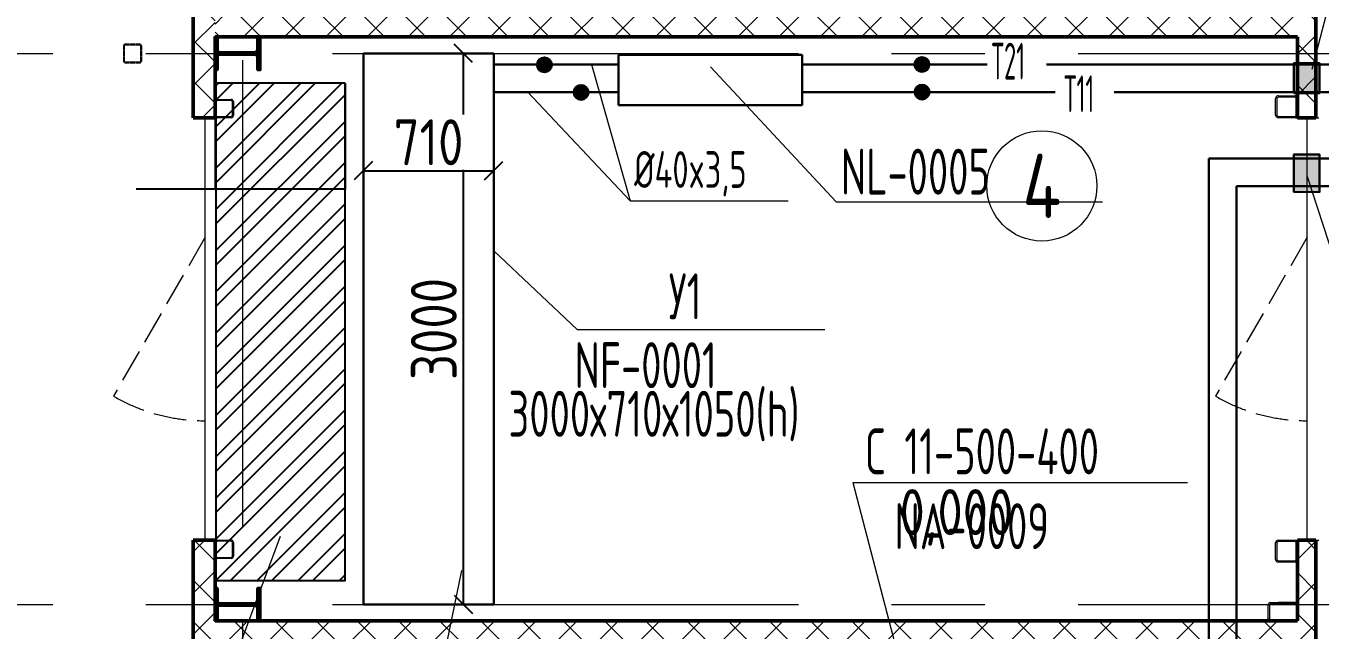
# Model space of a CAD drawing. Header units: millimetres. Extents: x -553547 to 230550, y -59438 to 214451.
# Drawn here: x 159184 to 166237, y -38977 to -35687 of the extents above; entities that cross this region are included whole.
import ezdxf
from ezdxf import colors
from ezdxf.entities.mleader import LeaderData, LeaderLine
from ezdxf.math import Vec2, Vec3

# ---------------------------------------------------------------- set-up
doc = ezdxf.new("R2010")
doc.units = ezdxf.units.MM
for name, pattern in [('GOST2.303 6', [12, 8, -1.5, 1, -1.5]), ('HIDDEN', [8, 6, -2]), ('осевая', [50.8, 31.75, -6.35, 6.35, -6.35])]:
    doc.linetypes.add(name, pattern=pattern)
for name, color, linetype, lineweight in [('0Оси', 252, 'GOST2.303 6', 13), ('_Оси', 252, 'Continuous', 9), ('АР_Двери', 250, 'Continuous', 9), ('АР_Площади', 250, 'Continuous', 20), ('АР_Размеры', 7, 'Continuous', 20), ('АР_Стены и перегородки', 154, 'Continuous', 50), ('АР_Штриховка', 7, 'Continuous', 20), ('ОВ текст', 7, 'Continuous', 15), ('приток', 10, 'Continuous', 30), ('радиаторы', 100, 'Continuous', 30), ('т1', 10, 'Continuous', 30), ('т2', 5, 'Continuous', 30)]:
    doc.layers.add(name, color=color, linetype=linetype, lineweight=lineweight)
doc.styles.add('GOST type A', font='GOST2304A.ttf')
doc.styles.get("Standard").update_dxf_attribs({"font": 'arial.ttf'})
doc.styles.add('ГОСТ', font='cs_gost2304.shx')
doc.styles.add('ГОСТ 2.304', font='CS_Gost2304.shx')
doc.dimstyles.new('ISO-25', dxfattribs={"dimtxt": 2.5, "dimasz": 2.5, "dimexe": 1.25, "dimexo": 0.625, "dimtad": 1, "dimtxsty": 'Standard', "dimcen": 2.5, "dimadec": 0, "dimazin": 0, "dimtfac": 1, "dimtmove": 0, "dimatfit": 3, "dimfxl": 1, "dimarcsym": 0})

# ---------------------------------------------------------------- blocks, each defined once
blk = doc.blocks.new('*U316')
blk.add_lwpolyline([(3.5, 95), (3.5, -95, 0.414214), (19.5, -111), (87.5, -111), (87.5, -122), (-87.5, -122), (-87.5, -111), (-19.5, -111, 0.414214), (-3.5, -95), (-3.5, 95, 0.414214), (-19.5, 111), (-87.5, 111), (-87.5, 122), (87.5, 122), (87.5, 111), (19.5, 111, 0.414214)], format="xyb", close=True)
blk = doc.blocks.new('*U315')
blk.add_lwpolyline([(3.5, 95), (3.5, -95, 0.414214), (19.5, -111), (87.5, -111), (87.5, -122), (-87.5, -122), (-87.5, -111), (-19.5, -111, 0.414214), (-3.5, -95), (-3.5, 95, 0.414214), (-19.5, 111), (-87.5, 111), (-87.5, 122), (87.5, 122), (87.5, 111), (19.5, 111, 0.414214)], format="xyb", close=True)
blk = doc.blocks.new('*U314')
blk.add_lwpolyline([(3.5, 95), (3.5, -95, 0.414214), (19.5, -111), (87.5, -111), (87.5, -122), (-87.5, -122), (-87.5, -111), (-19.5, -111, 0.414214), (-3.5, -95), (-3.5, 95, 0.414214), (-19.5, 111), (-87.5, 111), (-87.5, 122), (87.5, 122), (87.5, 111), (19.5, 111, 0.414214)], format="xyb", close=True)
blk = doc.blocks.new('*U311')
blk.add_lwpolyline([(3.5, 95), (3.5, -95, 0.414214), (19.5, -111), (87.5, -111), (87.5, -122), (-87.5, -122), (-87.5, -111), (-19.5, -111, 0.414214), (-3.5, -95), (-3.5, 95, 0.414214), (-19.5, 111), (-87.5, 111), (-87.5, 122), (87.5, 122), (87.5, 111), (19.5, 111, 0.414214)], format="xyb", close=True)
blk = doc.blocks.new('A$C62bef24c')
at = {"color": 252}
for points in [[(-640, 8949.8), (-560, 8949.8, 0.414214), (-550, 8959.8), (-550, 9039.8, 0.414214), (-560, 9049.8), (-640, 9049.8, 0.414214), (-650, 9039.8), (-650, 8959.8, 0.414214)], [(-640, 8953.8), (-560, 8953.8, 0.414214), (-554, 8959.8), (-554, 9039.8, 0.414214), (-560, 9045.8), (-640, 9045.8, 0.414214), (-646, 9039.8), (-646, 8959.8, 0.414214)]]:
    blk.add_lwpolyline(points, format="xyb", close=True, dxfattribs=at)
blk = doc.blocks.new('*D413')
at = {"layer": 'Defpoints', "color": 0, "lineweight": 30, "transparency": 16777216}
for p in [(160214.8, -35989.7), (160923.3, -35999.7), (160214.8, -36576.9)]:
    blk.add_point(p, dxfattribs=at)
at = {"layer": 'ОВ текст', "color": 0, "lineweight": -2, "transparency": 16777216}
for p, q in [((160214.8, -35990.4), (160214.8, -36578.2)), ((160923.3, -36000.4), (160923.3, -36578.2)), ((160214.8, -36576.9), (159784.5, -36576.9)), ((160920.8, -36576.9), (160217.3, -36576.9))]:
    blk.add_line(p, q, dxfattribs=at)
at = {"layer": 'ОВ текст', "color": 0, "lineweight": 30, "transparency": 16777216}
for points in [[(160217.3, -36576.5), (160217.3, -36577.4), (160214.8, -36576.9)], [(160920.8, -36576.5), (160920.8, -36577.4), (160923.3, -36576.9)]]:
    blk.add_solid(points, dxfattribs=at)
at = {"layer": 'ОВ текст', "color": 0, "lineweight": 15, "transparency": 16777216, "insert": (159786.8, -36575.5), "char_height": 2.5, "attachment_point": 5, "style": 'ГОСТ 2.304'}
blk.add_mtext('{\\H0.66667x;\\W0.8;1000}', dxfattribs=at)
blk = doc.blocks.new('_Oblique')
at = {"color": 0, "linetype": 'ByBlock', "lineweight": -2}
blk.add_line((-0.5, -0.5), (0.5, 0.5), dxfattribs=at)
blk = doc.blocks.new('*D440')
at = {"layer": 'Defpoints', "color": 0, "lineweight": 30, "transparency": 16777216}
for p in [(161378.4, -35837.2), (161378.4, -38837.2), (161567.2, -38837.2)]:
    blk.add_point(p, dxfattribs=at)
at = {"layer": 'ОВ текст', "color": 0, "lineweight": -2, "transparency": 16777216}
for p, q in [((161428.4, -35837.2), (161617.2, -35837.2)), ((161567.2, -35837.2), (161567.2, -38837.2)), ((161428.4, -38837.2), (161617.2, -38837.2))]:
    blk.add_line(p, q, dxfattribs=at)
at = {"layer": 'ОВ текст', "color": 0, "lineweight": -2, "transparency": 16777216, "xscale": 100, "yscale": 100, "zscale": 100}
for p, rotation in [((161567.2, -35837.2), 90), ((161567.2, -38837.2), 270)]:
    blk.add_blockref('_Oblique', p, dxfattribs=dict(at, rotation=rotation))
at = {"layer": 'ОВ текст', "color": 0, "lineweight": 15, "transparency": 16777216, "insert": (161407, -37337.2), "char_height": 250, "attachment_point": 5, "rotation": 90, "style": 'ГОСТ 2.304', "bg_fill": 3, "box_fill_scale": 1.1, "bg_fill_color": 256, "bg_fill_true_color": 13158600, "bg_fill_transparency": 0}
blk.add_mtext('3000', dxfattribs=at)
blk = doc.blocks.new('*D450')
at = {"layer": 'Defpoints', "color": 0, "lineweight": 30, "transparency": 16777216}
for p in [(161023.4, -36386.1), (161733.4, -36386.1), (161733.4, -36475.9)]:
    blk.add_point(p, dxfattribs=at)
at = {"layer": 'ОВ текст', "color": 0, "lineweight": -2, "transparency": 16777216}
for p, q in [((161023.4, -36436.1), (161023.4, -36525.9)), ((161733.4, -36436.1), (161733.4, -36525.9)), ((161023.4, -36475.9), (161733.4, -36475.9))]:
    blk.add_line(p, q, dxfattribs=at)
at = {"layer": 'ОВ текст', "color": 0, "lineweight": -2, "transparency": 16777216, "xscale": 100, "yscale": 100, "zscale": 100, "rotation": 180}
blk.add_blockref('_Oblique', (161023.4, -36475.9), dxfattribs=at)
at = {"layer": 'ОВ текст', "color": 0, "lineweight": -2, "transparency": 16777216, "xscale": 100, "yscale": 100, "zscale": 100}
blk.add_blockref('_Oblique', (161733.4, -36475.9), dxfattribs=at)
at = {"layer": 'ОВ текст', "color": 0, "lineweight": 15, "transparency": 16777216, "insert": (161378.4, -36320.9), "char_height": 250, "attachment_point": 5, "style": 'ГОСТ 2.304', "bg_fill": 3, "box_fill_scale": 1.1, "bg_fill_color": 256, "bg_fill_true_color": 13158600, "bg_fill_transparency": 0}
blk.add_mtext('710', dxfattribs=at)
blk = doc.blocks.new('АР')
at = {"layer": 'АР_Штриховка', "lineweight": 13}
h = blk.add_hatch(dxfattribs=at)
h.set_pattern_fill('ANSI37', color=252, scale=50)
h.set_pattern_definition([(45, (579682.71, -231581.48), (-112.2532, 112.2532), []), (135, (579682.71, -231581.48), (-112.2532, -112.2532), [])])
h.paths.add_polyline_path([(651613.9, -242579.1), (651593.9, -239999.1), (651603.9, -236594.1), (651723.9, -236594.1), (651723.9, -243139.1), (651623.9, -243139.1), (651623.9, -242699.1), (645723.9, -242699.1), (645723.9, -242579.1), (647223.9, -242579.1), (647223.9, -242479.1), (647323.8, -242479.1), (647323.9, -242579.1)])
h.paths.add_polyline_path([(645843.9, -240829.1), (645843.9, -240729.1), (645723.9, -240729.1), (645723.9, -240829.1)], flags=17)
h.paths.add_polyline_path([(647223.9, -241279.1), (647323.9, -241279.1), (647323.9, -240749.1), (648223.9, -240749.1), (648223.9, -236594.1), (648123.9, -236594.1), (648123.9, -240649.1), (646843.9, -240649.1), (646843.9, -240749.1), (647223.9, -240749.1)], flags=17)
h = blk.add_hatch(dxfattribs=at)
h.set_pattern_fill('ANSI37', color=252, scale=50)
h.set_pattern_definition([(45, (585097.71, -237607.2), (-112.2532, 112.2532), []), (135, (585097.71, -237607.2), (-112.2532, -112.2532), [])])
h.paths.add_polyline_path([(645607.5, -243139.1), (645603.9, -242479.1), (645723.9, -242479.1), (645723.9, -243139.1)])
h.paths.add_polyline_path([(645603.9, -241279.1), (645603.9, -236789.1), (645723.9, -236789.1), (645723.9, -241279.1)])
h = blk.add_hatch(dxfattribs=at)
h.set_pattern_fill('ANSI37', color=252, scale=50)
h.set_pattern_definition([(45, (578497.62, -263359.88), (-112.2532, 112.2532), []), (135, (578497.62, -263359.88), (-112.2532, -112.2532), [])])
h.paths.add_polyline_path([(648723.9, -252104.1), (648723.9, -251984), (647623.9, -251984.1), (647623.9, -249179.3), (647723.9, -249179.3), (647723.9, -249079.3), (647348.9, -249079.3), (647348.9, -248781.5), (647248.9, -248782), (647248.9, -249079.3), (646824.7, -249079.3), (646824.7, -249179.3), (647523.9, -249179.3), (647523.9, -251984.1), (645723.9, -251984.1), (645723.9, -249179.3), (645824.7, -249179.3), (645824.7, -249079.3), (645723.9, -249079.3), (645723.9, -248779.3), (645603.9, -248779.3), (645603.9, -252104.1)], flags=17)
h.paths.add_polyline_path([(650523.9, -251983.9), (650523.9, -252104.1), (652073.9, -252104.1), (652073.9, -251984.1), (651723.9, -251984.1), (651723.9, -245439.1), (651623.9, -245439.1), (651623.9, -245879.1), (645723.9, -245879.1), (645723.9, -245439.1), (645603.9, -245439.1), (645603.9, -245928.9), (645603.9, -247779.1), (645723.9, -247779.1), (645723.9, -247679.1), (645826, -247679.1), (645826, -247579.1), (645723.9, -247579.1), (645723.9, -245999.1), (647923.9, -245999.1), (647923.9, -247578.8), (646627.4, -247579.1), (646627.4, -247679.1), (647248.9, -247679.1), (647248.9, -247779.1), (647348.9, -247779.1), (647348.9, -247679.1), (647973.9, -247678.8), (648150.5, -247678.7), (648150.5, -247578.7), (648023.9, -247578.8), (648023.9, -245999.1), (650573.9, -245999), (650573.9, -247579.1), (649051.5, -247579.1), (649051.5, -247678.7), (649627.6, -247678.7), (649627.6, -247799.1), (649727.6, -247799.1), (649727.6, -247678.7), (650703.9, -247678.7), (650703.9, -247579.1), (650673.9, -247579.1), (650673.9, -245999.1), (651623.9, -245999.1), (651623.9, -247578.7), (651503.9, -247578.7), (651503.9, -247678.7), (651623.9, -247678.7), (651623.9, -249079.3), (649727.6, -249079.3), (649727.6, -248701.3), (649627.6, -248701.3), (649627.6, -249079.3), (648723.9, -249079.3), (648723.9, -249179.3), (651623.9, -249179.3), (651623.9, -251984.1), (650543.9, -251983.9)])
at = {"color": 252, "linetype": 'Continuous', "ltscale": 0.5}
for p, q in [((645723.9, -243127.1), (645723.9, -243051.1)), ((645729.9, -243051.1), (645729.9, -243127.1)), ((645735.9, -243039.1), (645811.9, -243039.1)), ((645811.9, -243045.1), (645735.9, -243045.1)), ((645817.9, -243127.1), (645817.9, -243051.1)), ((645823.9, -243051.1), (645823.9, -243127.1)), ((651503.9, -243124.7), (651503.9, -243033.5)), ((651511.1, -243033.5), (651511.1, -243124.7)), ((651518.3, -243019.1), (651609.5, -243019.1)), ((651609.5, -243026.3), (651518.3, -243026.3)), ((651616.7, -243124.7), (651616.7, -243033.5)), ((651623.9, -243033.5), (651623.9, -243124.7)), ((645735.9, -243133.1), (645811.9, -243133.1)), ((651518.3, -243131.9), (651609.5, -243131.9)), ((645811.9, -243139.1), (645735.9, -243139.1)), ((651609.5, -243139.1), (651518.3, -243139.1)), ((645723.9, -245527.1), (645723.9, -245451.1)), ((645729.9, -245451.1), (645729.9, -245527.1)), ((645735.9, -245439.1), (645811.9, -245439.1)), ((645811.9, -245445.1), (645735.9, -245445.1)), ((645817.9, -245527.1), (645817.9, -245451.1)), ((645823.9, -245451.1), (645823.9, -245527.1)), ((651503.9, -245544.7), (651503.9, -245453.5)), ((651511.1, -245453.5), (651511.1, -245544.7)), ((651518.3, -245439.1), (651609.5, -245439.1)), ((651609.5, -245446.3), (651518.3, -245446.3)), ((651616.7, -245544.7), (651616.7, -245453.5)), ((651623.9, -245453.5), (651623.9, -245544.7)), ((645735.9, -245533.1), (645811.9, -245533.1)), ((645811.9, -245539.1), (645735.9, -245539.1)), ((651518.3, -245551.9), (651609.5, -245551.9)), ((651609.5, -245559.1), (651518.3, -245559.1)), ((651463.9, -245867.1), (651463.9, -245791.1)), ((651469.9, -245791.1), (651469.9, -245867.1)), ((651475.9, -245779.1), (651611.9, -245779.1)), ((651611.9, -245785.1), (651475.9, -245785.1)), ((651609.5, -245779.1), (651518.3, -245779.1)), ((651617.9, -245867.1), (651617.9, -245791.1)), ((651623.9, -245791.1), (651623.9, -245867.1)), ((651475.9, -245873.1), (651611.9, -245873.1)), ((651611.9, -245879.1), (651475.9, -245879.1))]:
    blk.add_line(p, q, dxfattribs=at)
for centre, radius, start, end in [((645735.9, -243051.1), 12, 90, 180), ((645811.9, -243051.1), 12, 0, 90), ((651518.3, -243033.5), 14.4, 90, 180), ((651609.5, -243033.5), 14.4, 0, 90), ((645735.9, -243127.1), 12, 180, 270), ((645811.9, -243127.1), 12, 270, 0), ((651518.3, -243124.7), 14.4, 180, 270), ((651609.5, -243124.7), 14.4, 270, 0), ((645735.9, -245451.1), 12, 90, 180), ((645811.9, -245451.1), 12, 0, 90), ((651518.3, -245453.5), 14.4, 90, 180), ((651609.5, -245453.5), 14.4, 0, 90), ((645735.9, -245527.1), 12, 180, 270), ((645811.9, -245527.1), 12, 270, 0), ((651518.3, -245544.7), 14.4, 180, 270), ((651609.5, -245544.7), 14.4, 270, 0), ((651475.9, -245791.1), 12, 90, 180), ((651609.5, -245793.5), 14.4, 0, 90), ((651475.9, -245867.1), 12, 180, 270), ((651611.9, -245867.1), 12, 270, 0)]:
    blk.add_arc(centre, radius, start, end, dxfattribs=at)
at = {"color": 252, "linetype": 'Continuous', "ltscale": 0.5, "extrusion": (-7.84844e-15, 1.89478e-14, -1)}
for centre, radius, start, end in [((-645735.9, -243051.1, 0), 6, 0, 90), ((-651609.5, -243124.7, 0), 7.2, 180, 270), ((-645735.9, -245451.1, 0), 6, 0, 90), ((-651609.5, -245544.7, 0), 7.2, 180, 270)]:
    blk.add_arc(centre, radius, start, end, dxfattribs=at)
at = {"color": 252, "linetype": 'Continuous', "ltscale": 0.5, "extrusion": (-7.84844e-15, -1.89478e-14, -1)}
for centre, radius in [((-645811.9, -243051.1), 6), ((-651609.5, -243033.5), 7.2), ((-645811.9, -245451.1), 6), ((-651609.5, -245453.5), 7.2)]:
    blk.add_arc(centre, radius, 90, 180, dxfattribs=at)
at = {"color": 252, "linetype": 'Continuous', "ltscale": 0.5, "extrusion": (1.89478e-14, -7.84844e-15, -1)}
for centre in [(-651518.3, -243033.5, 0), (-651518.3, -245453.5, 0)]:
    blk.add_arc(centre, 7.2, 0, 90, dxfattribs=at)
at = {"color": 252, "linetype": 'Continuous', "ltscale": 0.5, "extrusion": (-1.89478e-14, -7.84844e-15, -1)}
for centre in [(-645735.9, -243127.1, 0), (-645735.9, -245527.1, 0), (-651475.9, -245867.1, 0)]:
    blk.add_arc(centre, 6, 270, 0, dxfattribs=at)
at = {"color": 252, "linetype": 'Continuous', "ltscale": 0.5, "extrusion": (-1.89478e-14, 7.84844e-15, -1)}
for centre in [(-645811.9, -243127.1, 0), (-645811.9, -245527.1, 0)]:
    blk.add_arc(centre, 6, 180, 270, dxfattribs=at)
at = {"color": 252, "linetype": 'Continuous', "ltscale": 0.5, "extrusion": (1.89478e-14, 7.84844e-15, -1)}
for centre in [(-651518.3, -243124.7, 0), (-651518.3, -245544.7, 0)]:
    blk.add_arc(centre, 7.2, 270, 0, dxfattribs=at)
at = {"color": 252, "linetype": 'Continuous', "ltscale": 0.5, "extrusion": (0, 0, -1)}
for centre, start, end in [((-651475.9, -245791.1), 0, 90), ((-651611.9, -245791.1), 90, 180)]:
    blk.add_arc(centre, 6, start, end, dxfattribs=at)
at = {"color": 252, "linetype": 'Continuous', "ltscale": 0.5, "extrusion": (7.84844e-15, -1.89478e-14, -1)}
blk.add_arc((-651611.9, -245867.1, 0), 6, 180, 270, dxfattribs=at)
at = {"layer": '_Оси', "color": 252, "linetype": 'осевая', "ltscale": 80}
for p, q in [((645873.9, -234697.8), (645873.9, -259400.3)), ((638234.9, -242789.1), (679902.5, -242789.1)), ((638234.9, -245789.1), (689234.4, -245789.1))]:
    blk.add_line(p, q, dxfattribs=at)
at = {"layer": 'АР_Двери', "color": 252}
for p, q in [((645607.5, -243139.1), (645732.5, -243139.1)), ((645670, -245439.1), (645670, -243139.1)), ((651613.5, -243139.1), (651738.5, -243139.1)), ((651676, -245439.1), (651676, -243139.1)), ((645607.5, -245439.1), (645732.5, -245439.1)), ((651613.5, -245439.1), (651738.5, -245439.1))]:
    blk.add_line(p, q, dxfattribs=at)
at = {"layer": 'АР_Двери', "color": 252, "linetype": 'HIDDEN', "ltscale": 30}
for p, q in [((645670, -243789.1), (645170, -244655.1)), ((651676, -243789.1), (651176, -244655.1))]:
    blk.add_line(p, q, dxfattribs=at)
for centre in [(645670, -243789.1), (651676, -243789.1)]:
    blk.add_arc(centre, 1000, 240, 270, dxfattribs=at)
at = {"layer": 'АР_Площади', "color": 252}
blk.add_lwpolyline([(647067.7, -245604.9), (646842.8, -246690.7)], dxfattribs=at)
blk.add_circle((650229.6, -243510.4), 300, dxfattribs=at)
at = {"layer": 'АР_Стены и перегородки', "color": 252}
for p, q in [((651723.9, -240099.1), (651723.9, -243139.1)), ((651723.9, -243139.1), (651723.9, -242299.4)), ((645603.9, -242479.1), (645603.9, -243139.1)), ((645723.9, -242699.1), (645723.9, -243139.1)), ((645723.9, -242699.1), (651623.9, -242699.1)), ((651623.9, -242699.1), (651623.9, -243139.1)), ((645603.9, -243139.1), (645723.9, -243139.1)), ((651623.9, -243139.1), (651723.9, -243139.1)), ((645603.9, -245439.1), (645603.9, -247779.1)), ((645603.9, -245439.1), (645723.9, -245439.1)), ((645723.9, -245439.1), (645723.9, -245879.1)), ((651623.9, -245439.1), (651623.9, -245879.1)), ((651623.9, -245439.1), (651723.9, -245439.1)), ((651723.9, -245439.1), (651723.9, -246278.8)), ((651723.9, -248479.1), (651723.9, -245439.1)), ((651723.9, -245716.3), (651723.9, -246555.9)), ((651623.9, -245879.1), (645723.9, -245879.1)), ((651623.9, -245879.1), (645723.9, -245879.1)), ((651623.9, -245879.1), (645748.9, -245879.1))]:
    blk.add_line(p, q, dxfattribs=at)
at = {"layer": '0Оси', "color": 252}
blk.add_blockref('A$C62bef24c', (645873.9, -251789.1), dxfattribs=at)
at = {"layer": 'АР_Стены и перегородки', "color": 252, "xscale": -1, "rotation": 270}
for name, p in [('*U315', (645845.9, -242789.1)), ('*U316', (645845.9, -245789.1))]:
    blk.add_blockref(name, p, dxfattribs=at)
at = {"layer": 'АР_Стены и перегородки', "color": 252, "rotation": 270}
for name, p in [('*U314', (645845.9, -242789.1)), ('*U311', (645845.9, -245789.1))]:
    blk.add_blockref(name, p, dxfattribs=at)
at = {"layer": 'АР_Площади', "color": 252, "insert": (650229.6, -243510.4), "char_height": 350, "width": 908.93, "attachment_point": 5, "style": 'GOST type A'}
blk.add_mtext('4', dxfattribs=at)
at = {"color": 252}
ml = blk.add_multileader_mtext('Standard', dxfattribs=at)
ml.set_content('0,000', color=252, style='GOST type A')
ml.set_leader_properties(color=256)
ml.build(insert=Vec2(0, 0))
ml.multileader.update_dxf_attribs({"has_dogleg": 0, "has_text_frame": 1, "text_left_attachment_type": 7, "text_right_attachment_type": 6, "dogleg_length": 0, "arrow_head_size": 200})
ctx = ml.context
ctx.base_point, ctx.char_height, ctx.arrow_head_size, ctx.landing_gap_size, ctx.plane_origin = Vec3(649404.1, -245448.8), 250, 200, 50, Vec3(-514199.9, -248177.5)
ctx.left_attachment, ctx.right_attachment = 7, 6
notes = []
notes.append((ctx, [(0, (0, 0, 0), (0, 0), (1, 0), 1, [])]))
ctx.mtext.insert, ctx.mtext.flow_direction = Vec3(649454.1, -245161.3), 5
ml = blk.add_multileader_mtext('Standard', dxfattribs=at)
ml.set_content('0,000', color=252, style='GOST type A')
ml.set_leader_properties(color=256)
ml.build(insert=Vec2(0, 0))
ml.multileader.update_dxf_attribs({"has_dogleg": 0, "has_text_frame": 1, "text_left_attachment_type": 7, "text_right_attachment_type": 6, "dogleg_length": 0, "arrow_head_size": 200})
ctx = ml.context
ctx.base_point, ctx.char_height, ctx.arrow_head_size, ctx.landing_gap_size, ctx.plane_origin = Vec3(656104.7, -253706.8), 250, 200, 50, Vec3(-507499.3, -250982.9)
ctx.left_attachment, ctx.right_attachment = 7, 6
notes.append((ctx, [(0, (0, 0, 0), (0, 0), (1, 0), 1, [])]))
ctx.mtext.insert, ctx.mtext.flow_direction = Vec3(656154.7, -253419.3), 5
ml = blk.add_multileader_mtext('Standard', dxfattribs=at)
ml.set_content('0,000', color=252, style='GOST type A')
ml.set_leader_properties(color=256)
ml.build(insert=Vec2(0, 0))
ml.multileader.update_dxf_attribs({"has_dogleg": 0, "has_text_frame": 1, "text_left_attachment_type": 7, "text_right_attachment_type": 6, "dogleg_length": 0, "arrow_head_size": 200})
ctx = ml.context
ctx.base_point, ctx.char_height, ctx.arrow_head_size, ctx.landing_gap_size, ctx.plane_origin = Vec3(674120.3, -254449.4), 250, 200, 50, Vec3(-489483.8, -251725.5)
ctx.left_attachment, ctx.right_attachment = 7, 6
notes.append((ctx, [(0, (0, 0, 0), (0, 0), (1, 0), 1, [])]))
ctx.mtext.insert, ctx.mtext.flow_direction = Vec3(674170.3, -254161.9), 5
ml = blk.add_multileader_mtext('Standard', dxfattribs=at)
ml.set_content('0,000', color=252, style='GOST type A')
ml.set_leader_properties(color=256)
ml.build(insert=Vec2(0, 0))
ml.multileader.update_dxf_attribs({"has_dogleg": 0, "has_text_frame": 1, "text_left_attachment_type": 7, "text_right_attachment_type": 6, "dogleg_length": 0, "arrow_head_size": 200})
ctx = ml.context
ctx.base_point, ctx.char_height, ctx.arrow_head_size, ctx.landing_gap_size, ctx.plane_origin = Vec3(683757.5, -246454.6), 250, 200, 50, Vec3(-479846.5, -243730.6)
ctx.left_attachment, ctx.right_attachment = 7, 6
notes.append((ctx, [(0, (0, 0, 0), (0, 0), (1, 0), 1, [])]))
ctx.mtext.insert, ctx.mtext.flow_direction = Vec3(683807.5, -246167), 5
for ctx, leaders in notes:
    for number, flags, end, landing, length, lines in leaders:
        leader = LeaderData()
        leader.index, (leader.has_last_leader_line, leader.has_dogleg_vector, leader.attachment_direction) = number, flags
        leader.last_leader_point, leader.dogleg_vector, leader.dogleg_length = Vec3(end), Vec3(landing), length
        for number, points, colour, breaks in lines:
            line = LeaderLine()
            line.index, line.vertices, line.color, line.breaks = number, Vec3.list(points), colors.encode_raw_color(colour), breaks
            leader.lines.append(line)
        ctx.leaders.append(leader)

msp = doc.modelspace()

# ---------------------------------------------------------------- hatches: boundary and pattern name
h = msp.add_hatch()
h.set_pattern_fill('STEEL', color=256, scale=50)
h.set_pattern_definition([(45, (-112700.65, -15806.95), (-112.2532, 112.2532), []), (45, (-112700.65, -15727.57), (-112.2532, 112.2532), [])])
h.paths.add_polyline_path([(160804.802, -35999.744), (160219.349, -35999.744), (160219.349, -38706.949), (160804.802, -38706.949)])
h.paths.add_polyline_path([(160923.335, -35999.744), (160804.802, -35999.744), (160804.802, -38706.949), (160923.335, -38706.949)])
at = {"layer": 'т1'}
h = msp.add_hatch(color=256, dxfattribs=at)
h.dxf.hatch_style = 1
h.paths.add_polyline_path([(166214.802, -35897.244), (166114.802, -35897.244), (166114.802, -36047.244), (166214.802, -36047.244)])
h.paths.add_polyline_path([(166114.802, -35897.244), (166093.753, -35897.244), (166093.753, -36047.244), (166114.802, -36047.244)])
h.paths.add_polyline_path([(166234.753, -35897.244), (166214.802, -35897.244), (166214.802, -36047.244), (166234.753, -36047.244)])
h.paths.add_polyline_path([(166234.753, -35890.585), (166214.802, -35890.585), (166214.802, -35897.244), (166234.753, -35897.244)])
h.paths.add_polyline_path([(166209.2, -35890.585), (166114.802, -35890.585), (166114.802, -35897.244), (166206.184, -35897.244)])
h.paths.add_polyline_path([(166114.802, -35890.585), (166093.753, -35890.585), (166093.753, -35897.244), (166114.802, -35897.244)])
h.paths.add_polyline_path([(166114.802, -36047.244), (166093.753, -36047.244), (166093.753, -36052.585), (166114.802, -36052.585)])
h.paths.add_polyline_path([(166214.802, -36047.244), (166114.802, -36047.244), (166114.802, -36052.585), (166214.802, -36052.585)])
h.paths.add_polyline_path([(166234.753, -36047.244), (166214.802, -36047.244), (166214.802, -36052.585), (166234.753, -36052.585)])
h = msp.add_hatch(color=256, dxfattribs=at)
h.dxf.hatch_style = 1
h.paths.add_polyline_path([(162249.304, -36049.086, 1), (162169.304, -36049.086, 1)])
h = msp.add_hatch(color=256, dxfattribs=at)
h.dxf.hatch_style = 1
h.paths.add_polyline_path([(164107.804, -36047.244, 1), (164027.804, -36047.244, 1)])
h = msp.add_hatch(color=256, dxfattribs=at)
h.dxf.hatch_style = 1
h.paths.add_polyline_path([(166214.802, -36394.244), (166114.802, -36394.244), (166114.802, -36544.244), (166214.802, -36544.244)])
h.paths.add_polyline_path([(166114.802, -36394.244), (166093.753, -36394.244), (166093.753, -36544.244), (166114.802, -36544.244)])
h.paths.add_polyline_path([(166234.753, -36394.244), (166214.802, -36394.244), (166214.802, -36544.244), (166234.753, -36544.244)])
h.paths.add_polyline_path([(166234.753, -36387.585), (166214.802, -36387.585), (166214.802, -36394.244), (166234.753, -36394.244)])
h.paths.add_polyline_path([(166209.2, -36387.585), (166114.802, -36387.585), (166114.802, -36394.244), (166206.184, -36394.244)])
h.paths.add_polyline_path([(166114.802, -36387.585), (166093.753, -36387.585), (166093.753, -36394.244), (166114.802, -36394.244)])
h.paths.add_polyline_path([(166114.802, -36544.244), (166093.753, -36544.244), (166093.753, -36591.736), (166111.879, -36591.607)])
h.paths.add_polyline_path([(166214.802, -36544.244), (166114.802, -36544.244), (166111.879, -36591.607), (166212.377, -36590.894)])
h.paths.add_polyline_path([(166234.753, -36544.244), (166214.802, -36544.244), (166212.377, -36590.894), (166234.753, -36590.736)])
at = {"layer": 'т2'}
h = msp.add_hatch(color=256, dxfattribs=at)
h.dxf.hatch_style = 1
h.paths.add_polyline_path([(162049.304, -35899.086, 1), (161969.304, -35899.086, 1)])
h = msp.add_hatch(color=256, dxfattribs=at)
h.dxf.hatch_style = 1
h.paths.add_polyline_path([(164107.304, -35897.244, 1), (164027.304, -35897.244, 1)])

# ---------------------------------------------------------------- linework, layer by layer
msp.add_lwpolyline([(160923.335, -35999.744), (160219.349, -35999.744), (160219.349, -38706.949), (160923.335, -38706.949)], close=True)
at = {"layer": 'ОВ текст'}
for p, q in [((166194.253, -35923.585), (166548.575, -34549.765)), ((162266.053, -35897.244), (162477.875, -36640.432)), ((163599.122, -36645.268), (162914.88, -35910.236)), ((162477.875, -36640.432), (161919.553, -36047.244)), ((166166.926, -36507.736), (166566.168, -37735.736)), ((162477.875, -36640.432), (163337.762, -36640.432)), ((163599.122, -36645.268), (165052.035, -36645.268)), ((161733.38, -36912.85), (162188.189, -37341.177)), ((162188.189, -37341.177), (163538.189, -37341.177)), ((163690.436, -38174.236), (165514.497, -38174.236)), ((163690.436, -38174.236), (164297.38, -40490.736)), ((159816.849, -40492.736), (160571.38, -38466.236))]:
    msp.add_line(p, q, dxfattribs=at)
at = {"layer": 'приток', "color": 5, "ltscale": 100}
for p in [(165630.854, -42919.402), (171921.137, -36409.367)]:
    msp.add_line(p, (165630.854, -36409.367), dxfattribs=at)
at = {"layer": 'приток', "color": 1, "ltscale": 100}
for p in [(165780.854, -40379.736), (169542.425, -36559.367)]:
    msp.add_line(p, (165780.854, -36559.367), dxfattribs=at)
at = {"layer": 'радиаторы', "color": 6}
for p, q in [((161023.38, -35838.236), (161733.38, -35838.236)), ((161023.38, -35838.236), (161023.38, -38838.236)), ((161733.38, -35839.228), (161733.38, -38839.228)), ((162413.986, -35845.524), (162413.986, -36119.524)), ((162413.986, -35845.524), (163413.986, -35845.524)), ((163413.986, -35845.524), (163413.986, -36119.524)), ((162413.986, -36119.524), (163413.986, -36119.524)), ((161023.38, -38838.236), (161733.38, -38838.236))]:
    msp.add_line(p, q, dxfattribs=at)
at = {"layer": 'т1'}
for p, q in [((162413.986, -36047.244), (161733.38, -36047.244)), ((164792.824, -36047.244), (163413.986, -36047.244)), ((175024.802, -36047.244), (165114.802, -36047.244))]:
    msp.add_line(p, q, dxfattribs=at)
for points in [[(166093.753, -36052.585), (166234.753, -36052.585), (166234.753, -35890.585), (166093.753, -35890.585)], [(166093.753, -36591.736), (166234.753, -36590.736), (166234.753, -36387.585), (166093.753, -36387.585)]]:
    msp.add_lwpolyline(points, close=True, dxfattribs=at)
for centre in [(162209.304, -36049.086), (164067.804, -36047.244)]:
    msp.add_circle(centre, 40, dxfattribs=at)
at = {"layer": 'т2'}
for p, q in [((162413.986, -35897.244), (161733.38, -35897.244)), ((164422.88, -35897.244), (163413.986, -35897.244)), ((174874.802, -35897.244), (164745.88, -35897.244))]:
    msp.add_line(p, q, dxfattribs=at)
for centre in [(162009.304, -35899.086), (164067.304, -35897.244)]:
    msp.add_circle(centre, 40, dxfattribs=at)

# ---------------------------------------------------------------- block references
at = {"layer": 'АР_Размеры', "color": 18, "true_color": 0x000000}
msp.add_blockref('АР', (-485509.064, 206951.83), dxfattribs=at)

# ---------------------------------------------------------------- texts
at = {"layer": 'ОВ текст', "linetype": 'Continuous', "style": 'ГОСТ 2.304', "width": 0.8}
msp.add_text('3000х710х1050(h)', height=250, dxfattribs=at).set_placement((161814.053, -37924.35))
at = {"layer": 'ОВ текст', "linetype": 'Continuous', "lineweight": 13, "width": 7852.99712, "attachment_point": 4, "line_spacing_factor": 0.84, "style": 'ГОСТ'}
for s, insert, char_height in [('{\\W0.6;Т21}', (164446.266, -35879.173), 200), ('{\\W0.6;Т11}', (164841.266, -36056.673), 200), ('{\\W0.8;%%C40x3,5}', (162498.607, -36492.528), 200), ('{\\W0.8;NL-0005}', (163625.178, -36480.924), 250), ('{\\W0.8;У1}', (162687.053, -37159.85), 250), ('{\\W0.8;NF-0001}', (162173.421, -37534.658), 250), ('{\\W0.8;С 11-500-400}', (163760.865, -38003.848), 250), ('{\\W0.8;NА-0009}', (163917.365, -38411.848), 250)]:
    msp.add_mtext(s, dxfattribs=dict(at, insert=insert, char_height=char_height))

# ---------------------------------------------------------------- dimensions: what is measured, and where the dimension line sits
at = {"layer": 'ОВ текст', "lineweight": 15}
dim = msp.add_linear_dim(base=(160214.802, -36576.948), p1=(160923.335, -35999.744), p2=(160214.802, -35989.744), text='{\\H0.66667x;\\W0.8;1000}', dimstyle='ISO-25', override={"dimtxsty": 'ГОСТ 2.304'}, dxfattribs=at)
dim.commit()
dim.dimension.update_dxf_attribs({"geometry": '*D413', "text_midpoint": (159786.801, -36576.948), "dimtype": 160})

# ---------------------------------------------------------------- next in the draw order: dimensions: what is measured, and where the dimension line sits
dim = msp.add_linear_dim(base=(161567.156, -38837.244), p1=(161378.38, -35837.244), p2=(161378.38, -38837.244), angle=90, dimstyle='ISO-25', override={"dimtxt": 250, "dimasz": 100, "dimexe": 50, "dimexo": 50, "dimgap": 30, "dimtxsty": 'ГОСТ 2.304', "dimblk1": 'Oblique', "dimblk2": 'Oblique', "dimsah": 1, "dimtfill": 1}, dxfattribs=at)
dim.commit()
dim.dimension.update_dxf_attribs({"geometry": '*D440', "text_midpoint": (161406.979, -37337.244)})

# ---------------------------------------------------------------- next in the draw order: dimensions: what is measured, and where the dimension line sits
dim = msp.add_linear_dim(base=(161733.38, -36475.923), p1=(161023.38, -36386.056), p2=(161733.38, -36386.056), dimstyle='ISO-25', override={"dimtxt": 250, "dimasz": 100, "dimexe": 50, "dimexo": 50, "dimgap": 30, "dimtxsty": 'ГОСТ 2.304', "dimblk1": 'Oblique', "dimblk2": 'Oblique', "dimsah": 1, "dimtfill": 1}, dxfattribs=at)
dim.commit()
dim.dimension.update_dxf_attribs({"geometry": '*D450', "text_midpoint": (161378.38, -36320.923)})

doc.saveas('drawing.dxf')
